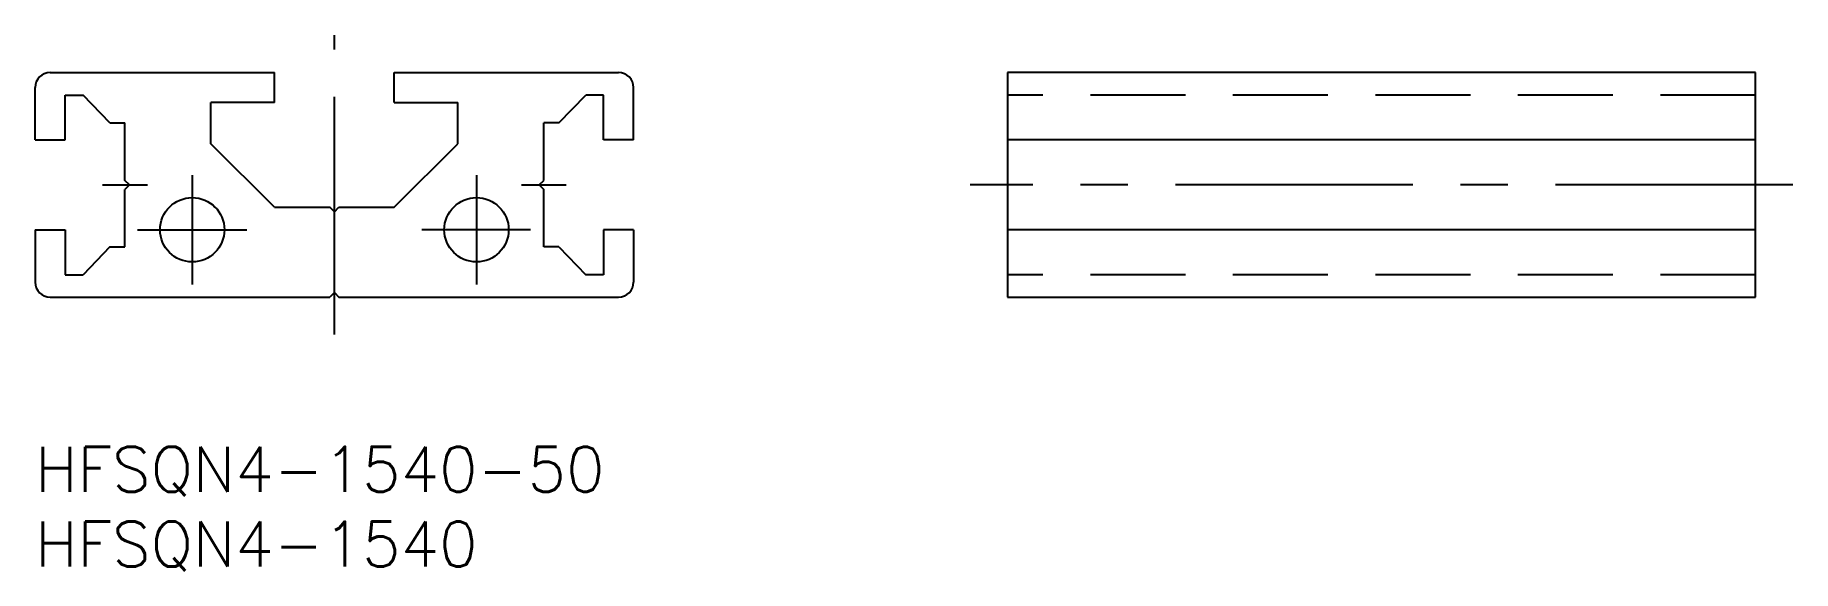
# Model space of a CAD drawing. Extents: x 0 to 117, y -8 to 28.
import ezdxf

# ---------------------------------------------------------------- set-up
doc = ezdxf.new("R2010")
doc.units = 0
doc.header["$LTSCALE"] = 0.5
doc.linetypes.add('CENTER', pattern=[50.8, 31.75, -6.35, 6.35, -6.35])
doc.linetypes.add('DASHED', pattern=[19.05, 12.7, -6.35])
for name, color, linetype in [('MSM_CENTER', 1, 'CENTER'), ('MSM_CONTINUOUS', 7, 'CONTINUOUS'), ('MSM_DASHED', 4, 'DASHED'), ('MSM_PART_NUMBER', 7, 'CONTINUOUS')]:
    doc.layers.add(name, color=color, linetype=linetype)
doc.styles.get("Standard").update_dxf_attribs({"font": 'txt.shx', "height": 3, "bigfont": 'bigfont.shx'})

# ---------------------------------------------------------------- blocks, each defined once
blk = doc.blocks.new('*U2')
at = {"layer": 'MSM_PART_NUMBER'}
blk.add_text('HFSQN4-1540-50', height=3, dxfattribs=at).set_placement((0, -3))
blk = doc.blocks.new('*U3')
at = {"layer": 'MSM_PART_NUMBER'}
blk.add_text('HFSQN4-1540', height=3, dxfattribs=at).set_placement((0, -8))

msp = doc.modelspace()

# ---------------------------------------------------------------- linework, layer by layer
at = {"layer": 'MSM_CENTER'}
for p, q in [((20, 7.5), (20, 27.5)), ((10.5, 18.15), (10.5, 10.85)), ((29.5, 18.15), (29.5, 10.85)), ((4.5, 17.5), (7.5, 17.5)), ((32.5, 17.5), (35.5, 17.5)), ((117.4866, 17.5), (62.5, 17.5)), ((6.85, 14.5), (14.15, 14.5)), ((33.1038, 14.5), (25.85, 14.5))]:
    msp.add_line(p, q, dxfattribs=at)
at = {"layer": 'MSM_CONTINUOUS'}
for p, q in [((1, 25), (16, 25)), ((16, 23), (16, 25)), ((24, 25), (39, 25)), ((24, 23), (24, 25)), ((114.9866, 25), (65, 25)), ((65, 25), (65, 10)), ((114.9866, 10), (114.9866, 25)), ((0, 20.5), (0, 24)), ((2, 23.5), (3.2, 23.5)), ((2, 20.5), (2, 23.5)), ((5, 21.65), (3.2, 23.5)), ((35, 21.65), (36.8, 23.5)), ((38, 23.5), (36.8, 23.5)), ((38, 20.5), (38, 23.5)), ((40, 20.5), (40, 24)), ((16, 23), (11.75, 23)), ((11.75, 20.25), (11.75, 23)), ((24, 23), (28.25, 23)), ((28.25, 20.25), (28.25, 23)), ((5, 21.65), (6, 21.65)), ((6, 17.8), (6, 21.65)), ((35, 21.65), (34, 21.65)), ((34, 17.8), (34, 21.65)), ((0, 20.5), (2, 20.5)), ((16, 16), (11.75, 20.25)), ((24, 16), (28.25, 20.25)), ((40, 20.5), (38, 20.5)), ((114.9866, 20.5), (65, 20.5)), ((6.3, 17.5), (6, 17.8)), ((33.7, 17.5), (34, 17.8)), ((6.3, 17.5), (6, 17.2)), ((6, 13.35), (6, 17.2)), ((33.7, 17.5), (34, 17.2)), ((34, 13.35), (34, 17.2)), ((16, 16), (19.7, 16)), ((20, 15.7), (19.7, 16)), ((20, 15.7), (20.3, 16)), ((20.3, 16), (24, 16)), ((0, 14.5), (0, 11)), ((0, 14.5), (2, 14.5)), ((2, 14.5), (2, 11.5)), ((38, 14.5), (38, 11.5)), ((40, 14.5), (38, 14.5)), ((40, 14.5), (40, 11)), ((114.9866, 14.5), (65, 14.5)), ((5, 13.35), (3.2, 11.5)), ((5, 13.35), (6, 13.35)), ((35, 13.35), (34, 13.35)), ((35, 13.35), (36.8, 11.5)), ((2, 11.5), (3.2, 11.5)), ((38, 11.5), (36.8, 11.5)), ((1, 10), (19.7, 10)), ((20, 10.3), (19.7, 10)), ((20, 10.3), (20.3, 10)), ((20.3, 10), (39, 10)), ((65, 10), (114.9866, 10))]:
    msp.add_line(p, q, dxfattribs=at)
for centre in [(10.5, 14.5), (29.5, 14.5)]:
    msp.add_circle(centre, 2.15, dxfattribs=at)
for centre, start, end in [((1, 24), 90, 180), ((39, 24), 0, 90), ((1, 11), 180, 270), ((39, 11), 270, 0)]:
    msp.add_arc(centre, 1, start, end, dxfattribs=at)
at = {"layer": 'MSM_DASHED'}
for p, q in [((114.9866, 23.5), (65, 23.5)), ((114.9866, 11.5), (65, 11.5))]:
    msp.add_line(p, q, dxfattribs=at)

# ---------------------------------------------------------------- block references
at = {"layer": 'MSM_CONTINUOUS'}
for name in ['*U2', '*U3']:
    msp.add_blockref(name, (0, 0), dxfattribs=at)

doc.saveas('drawing.dxf')
